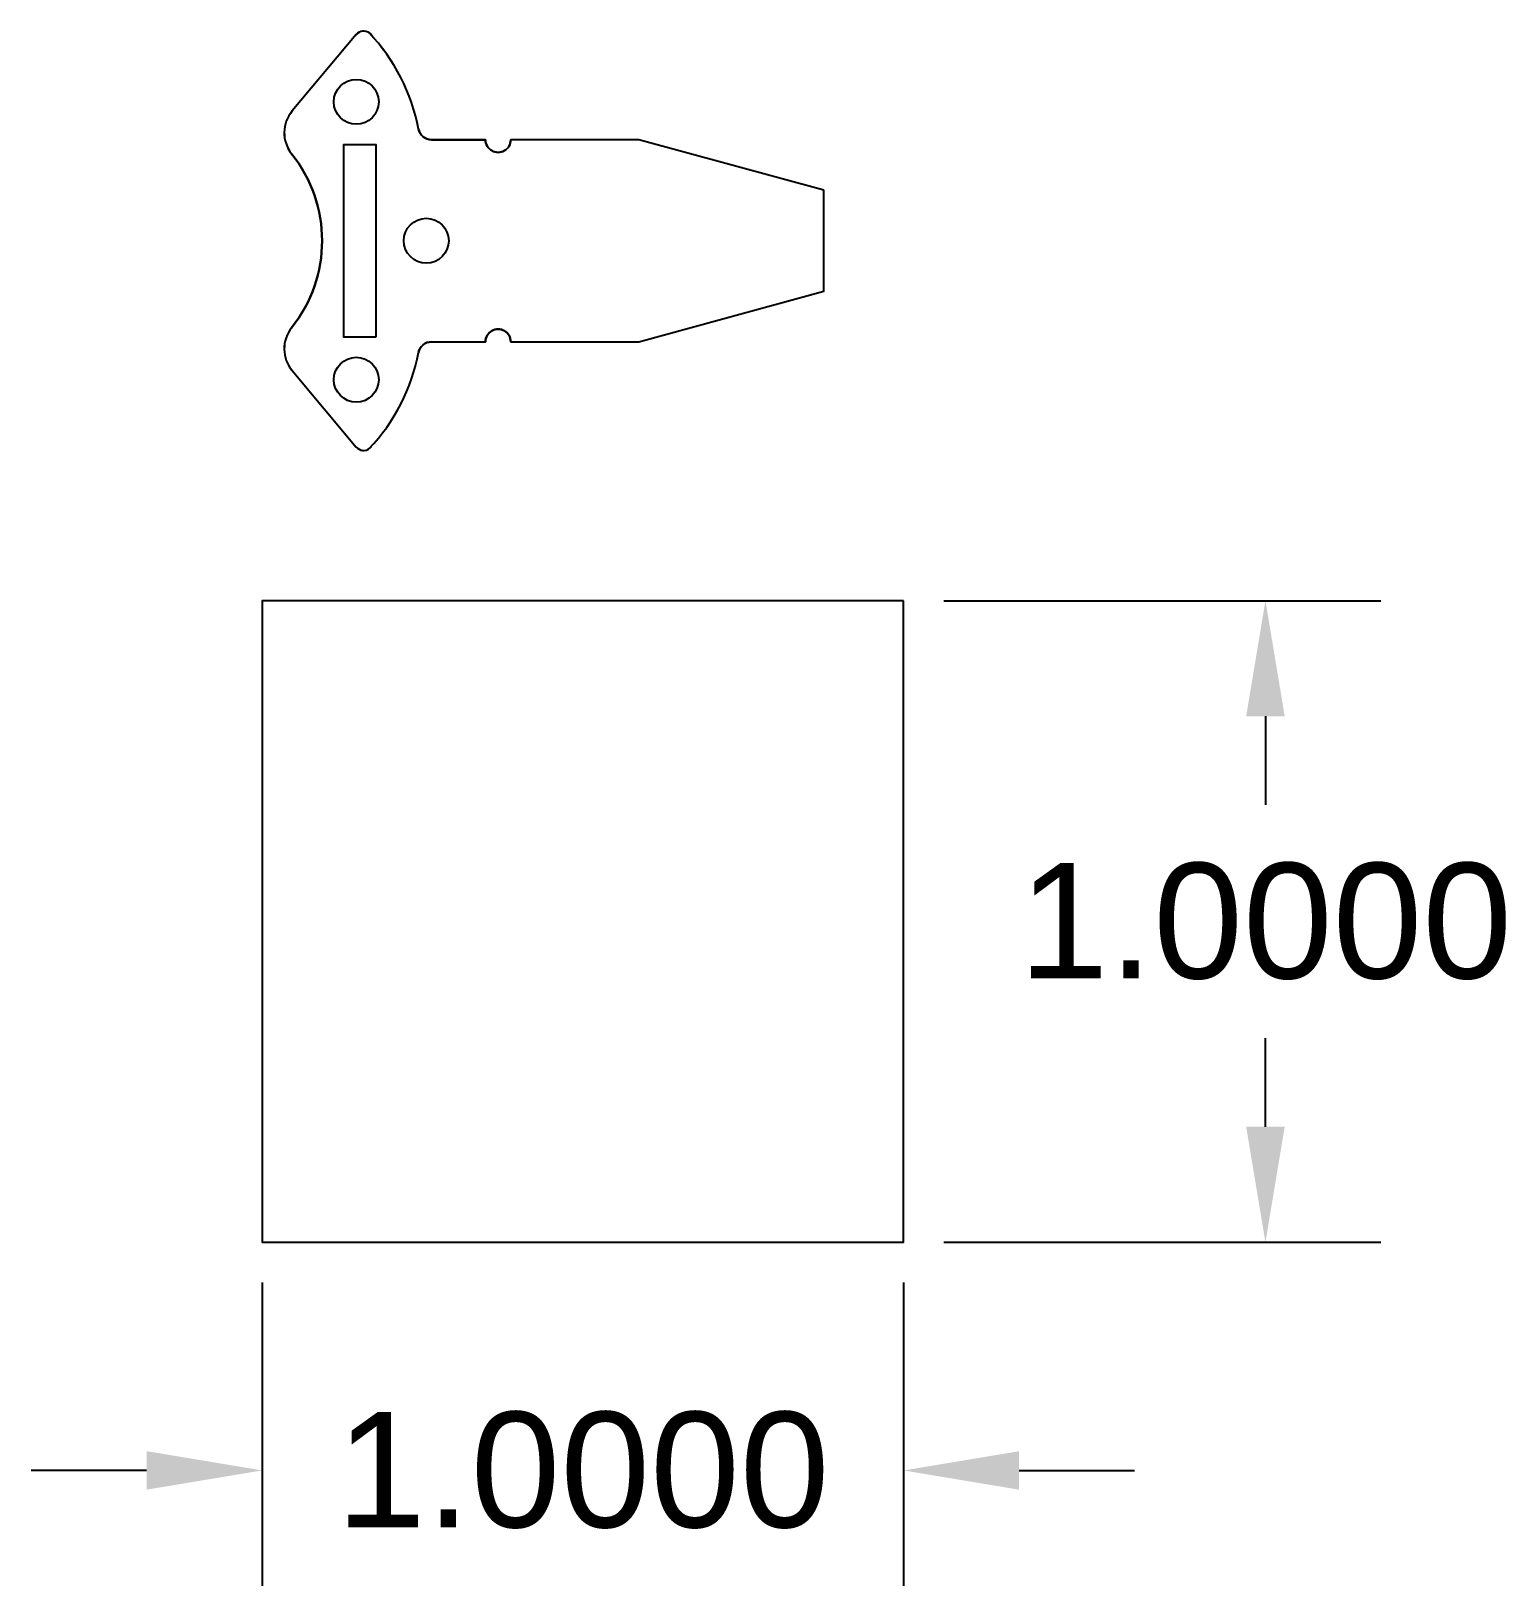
# Model space of a CAD drawing. Header units: inches. Extents: x 0.63 to 2.93, y 0.31 to 2.73.
import ezdxf

# ---------------------------------------------------------------- set-up
doc = ezdxf.new("R2010")
doc.units = ezdxf.units.IN
doc.header["$MEASUREMENT"] = 0
doc.layers.add('cut020aluminium', color=7, linetype='Continuous')
doc.styles.get("Standard").update_dxf_attribs({"font": 'arial.ttf'})
doc.dimstyles.get("Standard").update_dxf_attribs({"dimtxt": 0.18, "dimasz": 0.18, "dimexe": 0.18, "dimexo": 0.0625, "dimgap": 0.09, "dimtad": 0, "dimtih": 1, "dimtoh": 1, "dimdec": 4, "dimzin": 0, "dimdsep": 46, "dimtxsty": 'Standard', "dimcen": 0.09, "dimadec": 0, "dimazin": 0, "dimtfac": 1, "dimtdec": 4, "dimtofl": 0, "dimtmove": 0, "dimatfit": 3, "dimfxl": 1, "dimtolj": 1, "dimtzin": 0, "dimarcsym": 0})

# ---------------------------------------------------------------- blocks, each defined once
blk = doc.blocks.new('*D1')
at = {"layer": 'Defpoints', "color": 0, "lineweight": -2, "transparency": 16777216}
for p, q in [((2.0542, 1.8448), (2.7356, 1.8448)), ((2.5556, 1.6648), (2.5556, 1.5267)), ((2.5556, 1.0248), (2.5556, 1.1629)), ((2.0542, 0.8448), (2.7356, 0.8448))]:
    blk.add_line(p, q, dxfattribs=at)
at = {"layer": 'Defpoints', "color": 0, "transparency": 16777216}
for p in [(1.9917, 1.8448), (1.9917, 0.8448), (2.5556, 0.8448)]:
    blk.add_point(p, dxfattribs=at)
for points in [[(2.5256, 1.6648), (2.5856, 1.6648), (2.5556, 1.8448)], [(2.5256, 1.0248), (2.5856, 1.0248), (2.5556, 0.8448)]]:
    blk.add_solid(points, dxfattribs=at)
at = {"layer": 'Defpoints', "color": 0, "transparency": 16777216, "insert": (2.5556, 1.3448), "char_height": 0.18, "attachment_point": 5}
blk.add_mtext('\\A1;1.0000', dxfattribs=at)
blk = doc.blocks.new('*D2')
at = {"layer": 'Defpoints', "color": 0, "lineweight": -2, "transparency": 16777216}
for p, q in [((0.9917, 0.7823), (0.9917, 0.3093)), ((1.9917, 0.7823), (1.9917, 0.3093)), ((0.8117, 0.4893), (0.6317, 0.4893)), ((2.1717, 0.4893), (2.3517, 0.4893))]:
    blk.add_line(p, q, dxfattribs=at)
at = {"layer": 'Defpoints', "color": 0, "transparency": 16777216}
for p in [(0.9917, 0.8448), (1.9917, 0.8448), (1.9917, 0.4893)]:
    blk.add_point(p, dxfattribs=at)
for points in [[(0.8117, 0.5193), (0.8117, 0.4593), (0.9917, 0.4893)], [(2.1717, 0.5193), (2.1717, 0.4593), (1.9917, 0.4893)]]:
    blk.add_solid(points, dxfattribs=at)
at = {"layer": 'Defpoints', "color": 0, "transparency": 16777216, "insert": (1.4917, 0.4893), "char_height": 0.18, "attachment_point": 5}
blk.add_mtext('\\A1;1.0000', dxfattribs=at)

msp = doc.modelspace()

# ---------------------------------------------------------------- linework, layer by layer
at = {"layer": 'cut020aluminium'}
for p, q in [((1.13862, 2.72718), (1.03859, 2.60797)), ((1.11889, 2.55572), (1.16889, 2.55572)), ((1.11889, 2.25572), (1.11889, 2.55572)), ((1.16889, 2.55572), (1.16889, 2.25572)), ((1.25564, 2.5632), (1.33989, 2.5632)), ((1.57901, 2.5632), (1.37926, 2.5632)), ((1.8672, 2.48446), (1.57901, 2.5632)), ((1.8672, 2.32698), (1.8672, 2.48446)), ((1.57901, 2.24824), (1.8672, 2.32698)), ((1.16889, 2.25572), (1.11889, 2.25572)), ((1.25564, 2.24824), (1.33989, 2.24824)), ((1.37926, 2.24824), (1.57901, 2.24824)), ((1.03859, 2.20347), (1.13862, 2.08426))]:
    msp.add_line(p, q, dxfattribs=at)
for points in [[(1.8672, 2.48446), (1.57901, 2.5632), (1.37926, 2.5632, -1.0000001), (1.33989, 2.5632), (1.25564, 2.5632, -0.36025), (1.23554, 2.57984, 0.143028), (1.15888, 2.72954, 0.3973963), (1.13862, 2.72718), (1.03859, 2.60797, 0.3566001), (1.03772, 2.5413, -0.3504126), (1.03778, 2.27022, 0.3571144), (1.03859, 2.20347), (1.13862, 2.08426, 0.3973963), (1.15888, 2.0819, 0.143028), (1.23554, 2.2316, -0.3602497), (1.25564, 2.24824), (1.33989, 2.24824, -1.0000001), (1.37926, 2.24824), (1.57901, 2.24824), (1.8672, 2.32698)], [(1.10357, 2.62226, -1), (1.17357, 2.62226, -1)], [(1.21263, 2.40572, -1), (1.28263, 2.40572, -1)], [(1.17357, 2.18919, -1), (1.10357, 2.18919, -1)]]:
    msp.add_lwpolyline(points, format="xyb", close=True, dxfattribs=at)
msp.add_lwpolyline([(1.16889, 2.25572), (1.11889, 2.25572), (1.11889, 2.55572), (1.16889, 2.55572)], close=True, dxfattribs=at)
for centre in [(1.13857, 2.62226), (1.24763, 2.40572), (1.13857, 2.18919)]:
    msp.add_circle(centre, 0.035, dxfattribs=at)
for centre, radius, start, end in [((1.15, 2.71763), 0.01486, 32.45679, 147.88729), ((0.9409, 2.52343), 0.3, 10.82705, 43.39656), ((1.07896, 2.5741), 0.05269, 140, 218.60952), ((1.25564, 2.58365), 0.02045, 190.75381, 270.00002), ((1.35958, 2.5632), 0.01969, 180, 0.00001), ((0.8681, 2.40572), 0.21715, 321.39048, 38.63489), ((1.07896, 2.23734), 0.05269, 141.39048, 220), ((1.35958, 2.24824), 0.01969, 0, 180.00001), ((0.9409, 2.28801), 0.3, 316.60344, 349.17295), ((1.25564, 2.22779), 0.02045, 90.00002, 169.24619), ((0.9409, 2.28801), 0.3, 349.16223, 349.17295), ((1.15, 2.09381), 0.01486, 220, 327.54321)]:
    msp.add_arc(centre, radius, start, end, dxfattribs=at)
at = {"layer": 'Defpoints'}
msp.add_lwpolyline([(1.99169, 1.84479), (0.99169, 1.84479), (0.99169, 0.84479), (1.99169, 0.84479)], close=True, dxfattribs=at)

# ---------------------------------------------------------------- dimensions: what is measured, and where the dimension line sits
dim = msp.add_linear_dim(base=(2.55556, 0.84479), p1=(1.99169, 1.84479), p2=(1.99169, 0.84479), angle=90, dimstyle='Standard', dxfattribs=at)
dim.commit()
dim.dimension.update_dxf_attribs({"geometry": '*D1', "text_midpoint": (2.55556, 1.34479)})
dim = msp.add_linear_dim(base=(1.99169, 0.48932), p1=(0.99169, 0.84479), p2=(1.99169, 0.84479), dimstyle='Standard', dxfattribs=at)
dim.commit()
dim.dimension.update_dxf_attribs({"geometry": '*D2', "text_midpoint": (1.49169, 0.48932)})

doc.saveas('drawing.dxf')
